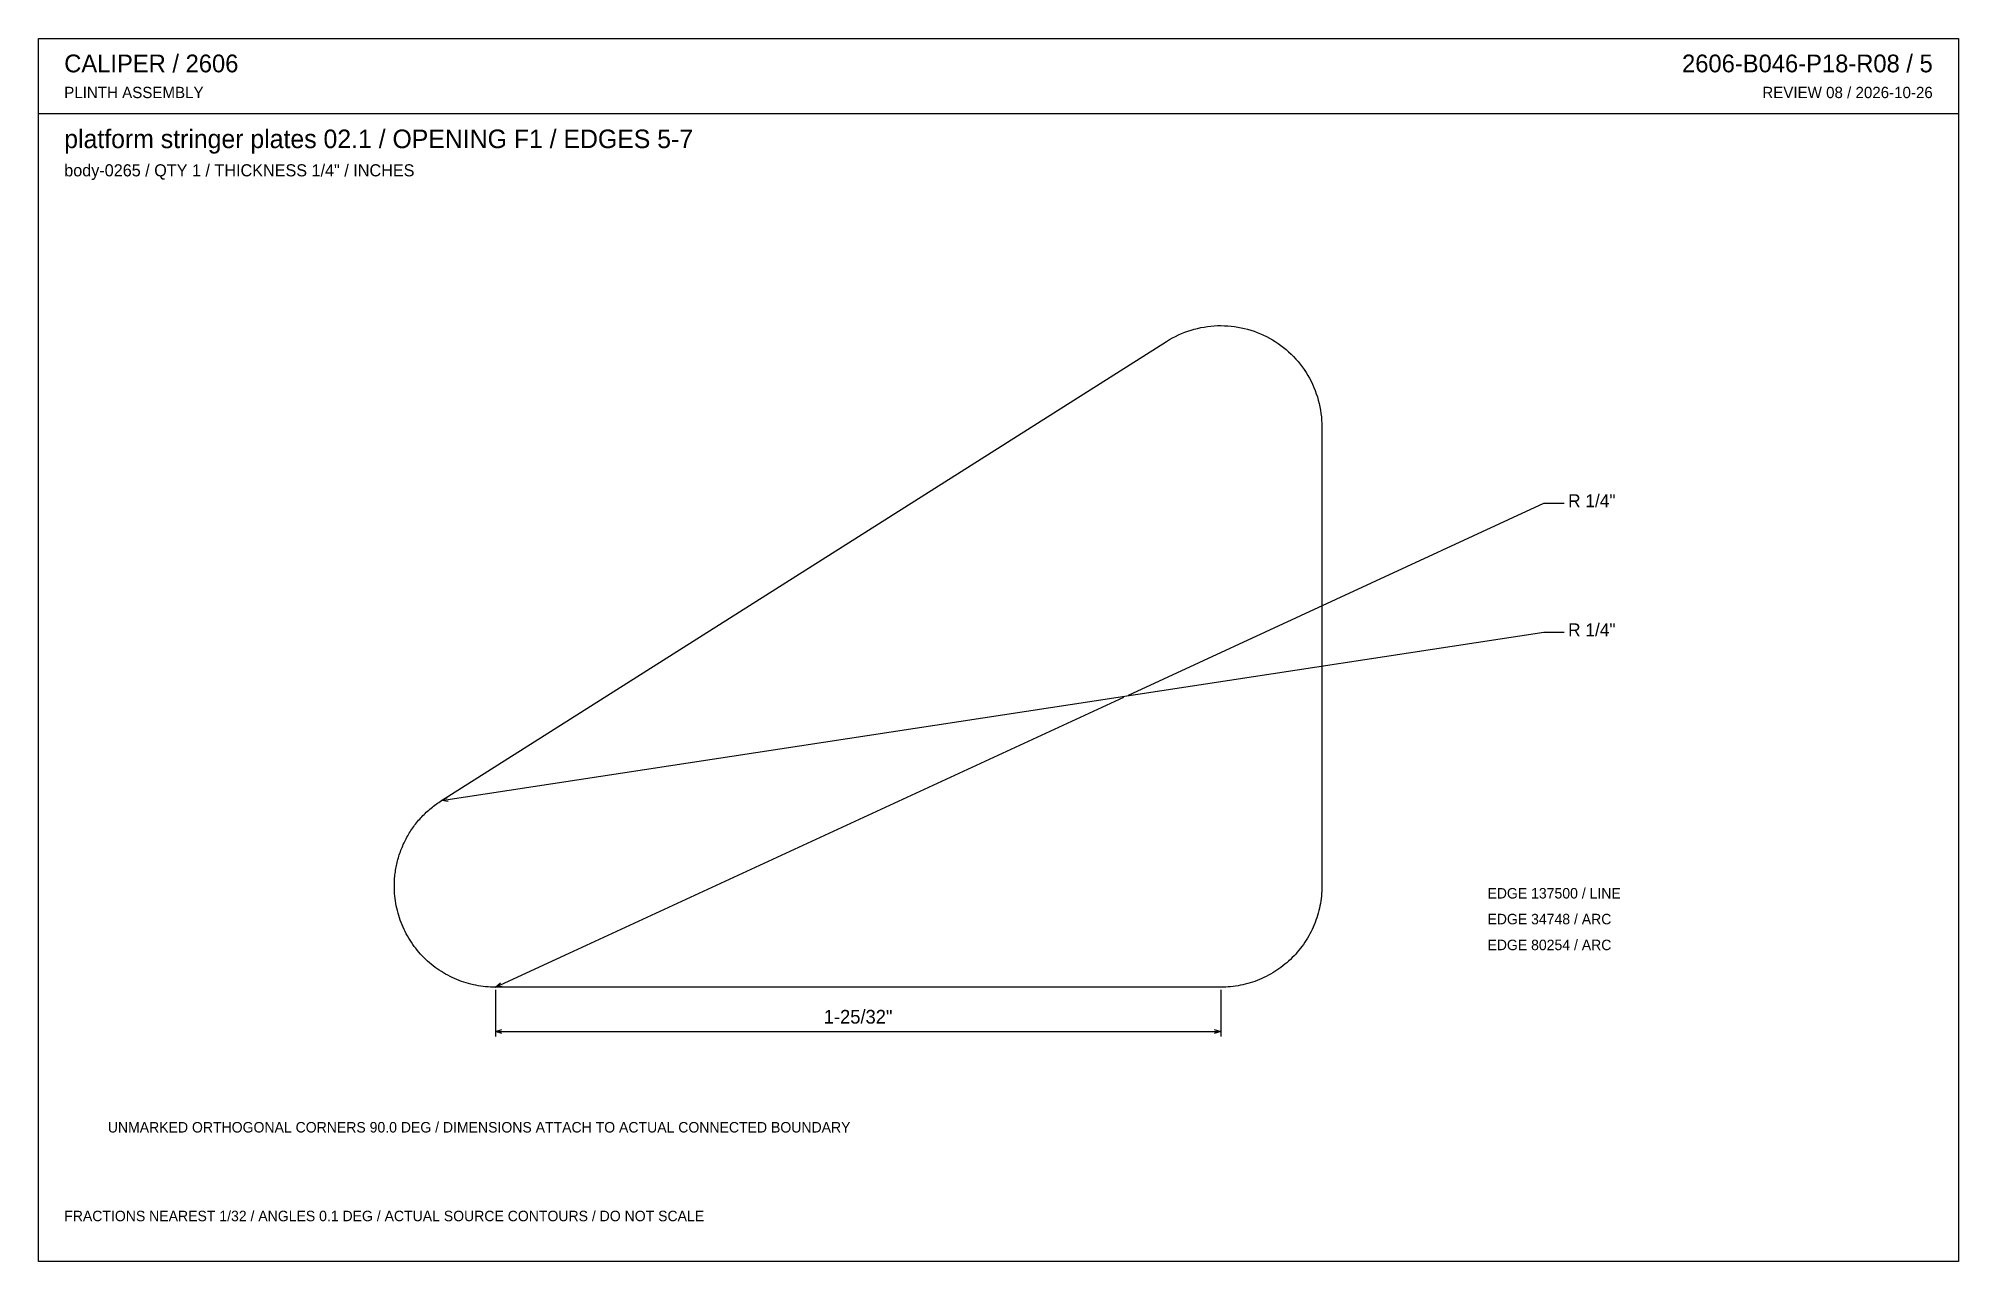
# Model space of a CAD drawing. Header units: inches. Extents: x 0.5 to 33.5, y 0.5 to 21.5.
import ezdxf
from ezdxf.enums import TextEntityAlignment as Align

# ---------------------------------------------------------------- set-up
doc = ezdxf.new("R2010")
doc.units = ezdxf.units.IN
doc.header["$MEASUREMENT"] = 0

msp = doc.modelspace()

# ---------------------------------------------------------------- linework, layer by layer
at = {"layer": 'ANNOTATION'}
for p, q in [((19.236, 10.225), (26.389, 13.528)), ((26.389, 13.528), (26.736, 13.528)), ((7.41, 8.407), (26.389, 11.306)), ((26.389, 11.306), (26.736, 11.306)), ((8.341, 5.194), (19.16, 10.19)), ((7.41, 8.407), (7.514, 8.459)), ((7.525, 8.39), (7.41, 8.407)), ((8.341, 5.194), (8.428, 5.273)), ((8.457, 5.209), (8.341, 5.194)), ((8.341, 5.153), (8.341, 4.347)), ((20.825, 5.153), (20.825, 4.347)), ((8.341, 4.431), (8.452, 4.465)), ((8.341, 4.431), (20.825, 4.431)), ((8.452, 4.396), (8.341, 4.431)), ((20.714, 4.465), (20.825, 4.431)), ((20.825, 4.431), (20.714, 4.396))]:
    msp.add_line(p, q, dxfattribs=at)
at = {"layer": 'OUTLINE'}
for p, q in [((0.472, 21.528), (33.528, 21.528)), ((0.472, 0.472), (0.472, 21.528)), ((33.528, 21.528), (33.528, 0.472)), ((0.472, 20.236), (33.528, 20.236)), ((20.37, 16.523), (20.427, 16.537)), ((20.427, 16.537), (20.484, 16.549)), ((20.484, 16.549), (20.541, 16.56)), ((20.541, 16.56), (20.598, 16.568)), ((20.598, 16.568), (20.656, 16.575)), ((20.656, 16.575), (20.714, 16.58)), ((20.714, 16.58), (20.772, 16.583)), ((20.772, 16.583), (20.83, 16.583)), ((20.83, 16.583), (20.888, 16.582)), ((20.888, 16.582), (20.946, 16.579)), ((20.946, 16.579), (21.004, 16.574)), ((21.004, 16.574), (21.062, 16.567)), ((21.062, 16.567), (21.119, 16.558)), ((21.119, 16.558), (21.176, 16.548)), ((21.176, 16.548), (21.233, 16.535)), ((21.233, 16.535), (21.289, 16.52)), ((7.41, 8.407), (19.894, 16.313)), ((19.894, 16.313), (19.943, 16.343)), ((19.943, 16.343), (19.994, 16.372)), ((19.994, 16.372), (20.045, 16.399)), ((20.045, 16.399), (20.098, 16.424)), ((20.098, 16.424), (20.151, 16.447)), ((20.151, 16.447), (20.205, 16.469)), ((20.205, 16.469), (20.259, 16.489)), ((20.259, 16.489), (20.315, 16.507)), ((20.315, 16.507), (20.37, 16.523)), ((21.289, 16.52), (21.345, 16.504)), ((21.345, 16.504), (21.4, 16.486)), ((21.4, 16.486), (21.455, 16.466)), ((21.455, 16.466), (21.508, 16.444)), ((21.508, 16.444), (21.562, 16.42)), ((21.562, 16.42), (21.614, 16.395)), ((21.614, 16.395), (21.665, 16.368)), ((21.665, 16.368), (21.716, 16.339)), ((21.716, 16.339), (21.765, 16.308)), ((21.765, 16.308), (21.813, 16.276)), ((21.813, 16.276), (21.861, 16.242)), ((21.861, 16.242), (21.907, 16.207)), ((21.907, 16.207), (21.952, 16.17)), ((21.952, 16.17), (21.995, 16.132)), ((21.995, 16.132), (22.038, 16.092)), ((22.038, 16.092), (22.079, 16.051)), ((22.079, 16.051), (22.118, 16.008)), ((22.118, 16.008), (22.157, 15.965)), ((22.157, 15.965), (22.193, 15.92)), ((22.193, 15.92), (22.229, 15.873)), ((22.229, 15.873), (22.262, 15.826)), ((22.262, 15.826), (22.294, 15.777)), ((22.294, 15.777), (22.325, 15.728)), ((22.325, 15.728), (22.353, 15.677)), ((22.353, 15.677), (22.38, 15.626)), ((22.38, 15.626), (22.406, 15.574)), ((22.406, 15.574), (22.429, 15.521)), ((22.429, 15.521), (22.451, 15.467)), ((22.451, 15.467), (22.471, 15.412)), ((22.471, 15.412), (22.489, 15.357)), ((22.489, 15.357), (22.505, 15.301)), ((22.505, 15.301), (22.52, 15.245)), ((22.52, 15.245), (22.532, 15.188)), ((22.532, 15.188), (22.543, 15.131)), ((22.543, 15.131), (22.551, 15.073)), ((22.551, 15.073), (22.558, 15.016)), ((22.558, 15.016), (22.563, 14.958)), ((22.563, 14.958), (22.566, 14.9)), ((22.566, 14.9), (22.567, 14.842)), ((22.567, 14.842), (22.567, 6.936)), ((7.211, 8.261), (7.232, 8.279)), ((7.232, 8.279), (7.254, 8.296)), ((7.254, 8.296), (7.275, 8.313)), ((7.275, 8.313), (7.297, 8.33)), ((7.297, 8.33), (7.319, 8.346)), ((7.319, 8.346), (7.341, 8.362)), ((7.341, 8.362), (7.364, 8.377)), ((7.364, 8.377), (7.387, 8.393)), ((7.387, 8.393), (7.41, 8.407)), ((6.901, 7.916), (6.917, 7.938)), ((6.917, 7.938), (6.933, 7.961)), ((6.933, 7.961), (6.949, 7.983)), ((6.949, 7.983), (6.966, 8.004)), ((6.966, 8.004), (6.983, 8.026)), ((6.983, 8.026), (7, 8.047)), ((7, 8.047), (7.018, 8.068)), ((7.018, 8.068), (7.036, 8.089)), ((7.036, 8.089), (7.054, 8.109)), ((7.054, 8.109), (7.073, 8.129)), ((7.073, 8.129), (7.092, 8.149)), ((7.092, 8.149), (7.111, 8.168)), ((7.111, 8.168), (7.13, 8.188)), ((7.13, 8.188), (7.15, 8.207)), ((7.15, 8.207), (7.17, 8.225)), ((7.17, 8.225), (7.191, 8.243)), ((7.191, 8.243), (7.211, 8.261)), ((6.722, 7.578), (6.733, 7.603)), ((6.733, 7.603), (6.743, 7.628)), ((6.743, 7.628), (6.754, 7.653)), ((6.754, 7.653), (6.766, 7.678)), ((6.766, 7.678), (6.778, 7.703)), ((6.778, 7.703), (6.79, 7.727)), ((6.79, 7.727), (6.803, 7.752)), ((6.803, 7.752), (6.816, 7.776)), ((6.816, 7.776), (6.829, 7.8)), ((6.829, 7.8), (6.843, 7.823)), ((6.843, 7.823), (6.857, 7.847)), ((6.857, 7.847), (6.871, 7.87)), ((6.871, 7.87), (6.886, 7.893)), ((6.886, 7.893), (6.901, 7.916)), ((6.631, 7.263), (6.636, 7.29)), ((6.636, 7.29), (6.642, 7.316)), ((6.642, 7.316), (6.648, 7.343)), ((6.648, 7.343), (6.655, 7.37)), ((6.655, 7.37), (6.662, 7.396)), ((6.662, 7.396), (6.669, 7.422)), ((6.669, 7.422), (6.677, 7.449)), ((6.677, 7.449), (6.685, 7.475)), ((6.685, 7.475), (6.694, 7.501)), ((6.694, 7.501), (6.703, 7.527)), ((6.703, 7.527), (6.712, 7.552)), ((6.712, 7.552), (6.722, 7.578)), ((6.6, 6.963), (6.601, 6.991)), ((6.6, 6.936), (6.6, 6.963)), ((6.601, 6.991), (6.602, 7.018)), ((6.602, 7.018), (6.603, 7.046)), ((6.603, 7.046), (6.605, 7.073)), ((6.605, 7.073), (6.607, 7.1)), ((6.607, 7.1), (6.61, 7.127)), ((6.61, 7.127), (6.613, 7.155)), ((6.613, 7.155), (6.617, 7.182)), ((6.617, 7.182), (6.621, 7.209)), ((6.621, 7.209), (6.626, 7.236)), ((6.626, 7.236), (6.631, 7.263)), ((6.6, 6.893), (6.6, 6.936)), ((6.602, 6.851), (6.6, 6.893)), ((6.604, 6.808), (6.602, 6.851)), ((6.608, 6.765), (6.604, 6.808)), ((6.613, 6.723), (6.608, 6.765)), ((6.619, 6.68), (6.613, 6.723)), ((6.625, 6.638), (6.619, 6.68)), ((6.633, 6.596), (6.625, 6.638)), ((22.541, 6.638), (22.533, 6.596)), ((22.548, 6.68), (22.541, 6.638)), ((22.554, 6.723), (22.548, 6.68)), ((22.559, 6.765), (22.554, 6.723)), ((22.562, 6.808), (22.559, 6.765)), ((22.565, 6.851), (22.562, 6.808)), ((22.566, 6.893), (22.565, 6.851)), ((22.567, 6.936), (22.566, 6.893)), ((6.642, 6.554), (6.633, 6.596)), ((6.652, 6.513), (6.642, 6.554)), ((6.663, 6.472), (6.652, 6.513)), ((6.675, 6.43), (6.663, 6.472)), ((6.688, 6.39), (6.675, 6.43)), ((6.702, 6.349), (6.688, 6.39)), ((6.716, 6.309), (6.702, 6.349)), ((6.732, 6.27), (6.716, 6.309)), ((22.45, 6.309), (22.434, 6.27)), ((22.465, 6.349), (22.45, 6.309)), ((22.479, 6.39), (22.465, 6.349)), ((22.492, 6.43), (22.479, 6.39)), ((22.504, 6.472), (22.492, 6.43)), ((22.515, 6.513), (22.504, 6.472)), ((22.525, 6.554), (22.515, 6.513)), ((22.533, 6.596), (22.525, 6.554)), ((6.749, 6.23), (6.732, 6.27)), ((6.767, 6.191), (6.749, 6.23)), ((6.786, 6.153), (6.767, 6.191)), ((6.805, 6.115), (6.786, 6.153)), ((6.826, 6.078), (6.805, 6.115)), ((6.847, 6.041), (6.826, 6.078)), ((6.87, 6.004), (6.847, 6.041)), ((6.893, 5.968), (6.87, 6.004)), ((6.917, 5.933), (6.893, 5.968)), ((22.273, 5.968), (22.249, 5.933)), ((22.297, 6.004), (22.273, 5.968)), ((22.319, 6.041), (22.297, 6.004)), ((22.341, 6.078), (22.319, 6.041)), ((22.361, 6.115), (22.341, 6.078)), ((22.381, 6.153), (22.361, 6.115)), ((22.4, 6.191), (22.381, 6.153)), ((22.418, 6.23), (22.4, 6.191)), ((22.434, 6.27), (22.418, 6.23)), ((6.942, 5.899), (6.917, 5.933)), ((6.968, 5.865), (6.942, 5.899)), ((6.995, 5.831), (6.968, 5.865)), ((7.023, 5.798), (6.995, 5.831)), ((7.051, 5.766), (7.023, 5.798)), ((7.08, 5.735), (7.051, 5.766)), ((7.11, 5.705), (7.08, 5.735)), ((7.14, 5.675), (7.11, 5.705)), ((7.172, 5.646), (7.14, 5.675)), ((7.204, 5.617), (7.172, 5.646)), ((21.995, 5.646), (21.963, 5.617)), ((22.026, 5.675), (21.995, 5.646)), ((22.057, 5.705), (22.026, 5.675)), ((22.087, 5.735), (22.057, 5.705)), ((22.116, 5.766), (22.087, 5.735)), ((22.144, 5.798), (22.116, 5.766)), ((22.172, 5.831), (22.144, 5.798)), ((22.198, 5.865), (22.172, 5.831)), ((22.224, 5.899), (22.198, 5.865)), ((22.249, 5.933), (22.224, 5.899)), ((7.236, 5.59), (7.204, 5.617)), ((7.27, 5.563), (7.236, 5.59)), ((7.304, 5.537), (7.27, 5.563)), ((7.338, 5.512), (7.304, 5.537)), ((7.374, 5.488), (7.338, 5.512)), ((7.41, 5.465), (7.374, 5.488)), ((7.446, 5.442), (7.41, 5.465)), ((7.483, 5.421), (7.446, 5.442)), ((7.52, 5.4), (7.483, 5.421)), ((7.558, 5.38), (7.52, 5.4)), ((7.597, 5.362), (7.558, 5.38)), ((7.636, 5.344), (7.597, 5.362)), ((7.675, 5.327), (7.636, 5.344)), ((7.715, 5.311), (7.675, 5.327)), ((7.755, 5.296), (7.715, 5.311)), ((7.795, 5.282), (7.755, 5.296)), ((21.412, 5.296), (21.372, 5.282)), ((21.452, 5.311), (21.412, 5.296)), ((21.492, 5.327), (21.452, 5.311)), ((21.531, 5.344), (21.492, 5.327)), ((21.57, 5.362), (21.531, 5.344)), ((21.608, 5.38), (21.57, 5.362)), ((21.646, 5.4), (21.608, 5.38)), ((21.684, 5.421), (21.646, 5.4)), ((21.721, 5.442), (21.684, 5.421)), ((21.757, 5.465), (21.721, 5.442)), ((21.793, 5.488), (21.757, 5.465)), ((21.828, 5.512), (21.793, 5.488)), ((21.863, 5.537), (21.828, 5.512)), ((21.897, 5.563), (21.863, 5.537)), ((21.93, 5.59), (21.897, 5.563)), ((21.963, 5.617), (21.93, 5.59)), ((7.836, 5.269), (7.795, 5.282)), ((7.877, 5.258), (7.836, 5.269)), ((7.918, 5.247), (7.877, 5.258)), ((7.96, 5.237), (7.918, 5.247)), ((8.002, 5.228), (7.96, 5.237)), ((8.044, 5.22), (8.002, 5.228)), ((8.086, 5.213), (8.044, 5.22)), ((8.128, 5.208), (8.086, 5.213)), ((8.171, 5.203), (8.128, 5.208)), ((8.213, 5.199), (8.171, 5.203)), ((8.256, 5.197), (8.213, 5.199)), ((8.299, 5.195), (8.256, 5.197)), ((8.341, 5.194), (8.299, 5.195)), ((20.825, 5.194), (8.341, 5.194)), ((20.868, 5.195), (20.825, 5.194)), ((20.911, 5.197), (20.868, 5.195)), ((20.953, 5.199), (20.911, 5.197)), ((20.996, 5.203), (20.953, 5.199)), ((21.039, 5.208), (20.996, 5.203)), ((21.081, 5.213), (21.039, 5.208)), ((21.123, 5.22), (21.081, 5.213)), ((21.165, 5.228), (21.123, 5.22)), ((21.207, 5.237), (21.165, 5.228)), ((21.249, 5.247), (21.207, 5.237)), ((21.29, 5.258), (21.249, 5.247)), ((21.331, 5.269), (21.29, 5.258)), ((21.372, 5.282), (21.331, 5.269)), ((33.528, 0.472), (0.472, 0.472))]:
    msp.add_line(p, q, dxfattribs=at)

# ---------------------------------------------------------------- texts
at = {"layer": 'ANNOTATION'}
for s, height, p in [('CALIPER / 2606', 0.30556, (0.917, 20.944)), ('PLINTH ASSEMBLY', 0.19444, (0.917, 20.5)), ('platform stringer plates 02.1 / OPENING F1 / EDGES 5-7', 0.31944, (0.917, 19.639)), ('body-0265 / QTY 1 / THICKNESS 1/4" / INCHES', 0.20833, (0.917, 19.153)), ('R 1/4"', 0.2222, (26.806, 13.458)), ('R 1/4"', 0.2222, (26.806, 11.236)), ('EDGE 137500 / LINE', 0.18056, (25.417, 6.722)), ('EDGE 34748 / ARC', 0.18056, (25.417, 6.278)), ('EDGE 80254 / ARC', 0.18056, (25.417, 5.833)), ('UNMARKED ORTHOGONAL CORNERS 90.0 DEG / DIMENSIONS ATTACH TO ACTUAL CONNECTED BOUNDARY', 0.18056, (1.667, 2.694)), ('FRACTIONS NEAREST 1/32 / ANGLES 0.1 DEG / ACTUAL SOURCE CONTOURS / DO NOT SCALE', 0.18056, (0.917, 1.167))]:
    msp.add_text(s, height=height, dxfattribs=at).set_placement(p)
for s, height, p in [('2606-B046-P18-R08 / 5', 0.30556, (33.083, 20.944)), ('REVIEW 08 / 2026-10-26', 0.19444, (33.083, 20.5))]:
    msp.add_text(s, height=height, dxfattribs=at).set_placement(p, align=Align.RIGHT)
msp.add_text('1-25/32"', height=0.2361, dxfattribs=at).set_placement((14.583, 4.569), align=Align.CENTER)

doc.saveas('drawing.dxf')
